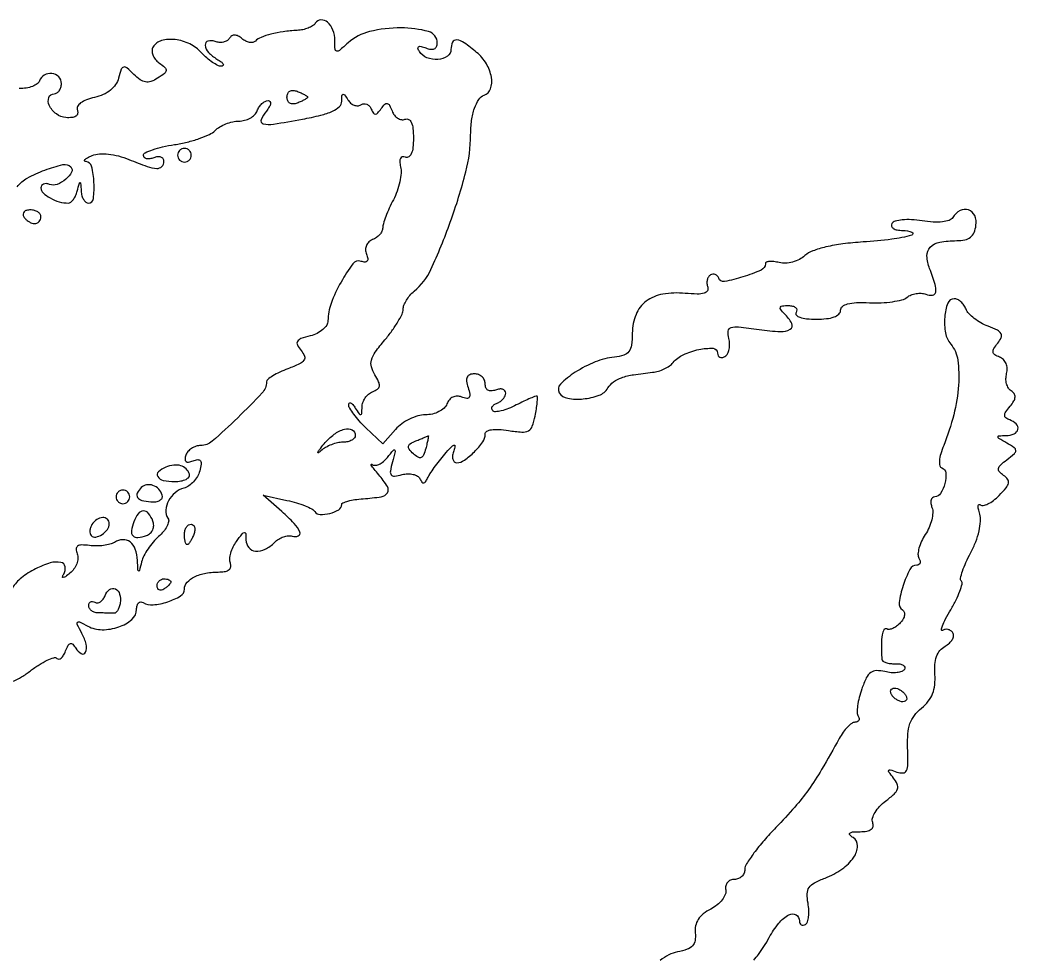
# Model space of a CAD drawing. Extents: x 254 to 922, y 86 to 1093.
# Drawn here: x 630.9 to 777, y 627.5 to 764.8 of the extents above; entities that cross this region are included whole.
import ezdxf

# ---------------------------------------------------------------- set-up
doc = ezdxf.new("R2010")
doc.units = 0

msp = doc.modelspace()

# ---------------------------------------------------------------- linework, layer by layer
for points in [[(629.961226, 668.014367, 0.035902), (631.173068, 668.650534, 0.024108), (632.461538, 669.538462, -0.020808), (633.739663, 670.431755, -0.032124), (634.919432, 671.082651, -0.033547), (635.879929, 671.458362, -0.279773), (636.314579, 671.352087, 0.236057), (636.611403, 671.25314, 0.139618), (636.960078, 671.408556, 0.083701), (637.315571, 671.82463, 0.043433), (637.615625, 672.440718, -0.027238), (637.985796, 673.267699, -0.206799), (638.308437, 673.532693, -0.284632), (638.651324, 673.436009, -0.046982), (639.08479, 672.862806, 0.119541), (639.908234, 672.049396, 0.4537), (640.512663, 672.24337, 0.16468), (640.609548, 673.422588, 0.061814), (640.005326, 674.990048, -0.007152), (639.311766, 676.331763, -0.29002), (639.343778, 676.645239, -0.353783), (639.622807, 676.708925, -0.008928), (640.858831, 676.075551, 0.123218), (642.948371, 675.550462, 0.083338), (645.382557, 675.956529, 0.093496), (647.318103, 677.059715, 0.220028), (648, 678.534266, -0.061315), (648.069403, 679.098099, -0.130697), (648.280241, 679.479604, -0.191578), (648.592214, 679.621713, -0.151759), (648.954011, 679.528423, 0.163141), (650.400781, 679.189454, 0.055594), (652.541401, 679.63311, 0.056552), (654.431611, 680.496385, 0.263185), (655, 681.501419, -0.187103), (655.383018, 682.489133, -0.095834), (656.465067, 683.294518, -0.069986), (658.126913, 683.825065, -0.042345), (660.188776, 684, 0.052271), (660.995536, 684.084572, 0.123751), (661.534358, 684.34828, 0.177657), (661.771258, 684.764195, 0.133922), (661.718232, 685.291892, -0.111787), (661.626897, 685.922848, -0.048531), (661.776059, 686.762192, -0.044744), (662.116643, 687.660785, -0.044944), (662.611243, 688.483021, -0.007682), (663.442834, 689.584371, -0.192308), (663.763935, 689.771958, -0.433136), (663.960851, 689.616355, -0.021147), (664, 688.69113, 0.174654), (664.401394, 687.577069, 0.200945), (665.396348, 687.055856, 0.138567), (666.792301, 687.323512, 0.080317), (668.1875, 688.330357, -0.056808), (668.788546, 688.808405, -0.054046), (669.491629, 689.1484, -0.058335), (670.186336, 689.308059, -0.108197), (670.758929, 689.247024, 0.179743), (671.648252, 689.277217, 0.416769), (671.878305, 689.834643, 0.090582), (671.038543, 691.119153, 0.023594), (669.25, 692.832517), (666.5, 695.228707), (670, 694.488721, -0.019771), (671.382518, 694.138809, -0.024131), (672.642235, 693.699312, -0.023714), (673.645835, 693.237396, -0.13169), (674.07995, 692.840498, 0.250229), (674.8468, 692.409408, 0.068943), (676.267774, 692.574878, 0.069685), (677.577589, 693.117481, 0.264904), (678.001987, 693.856989, -0.30262), (678.17841, 694.120022, -0.030927), (678.924352, 694.375889, -0.030414), (679.937432, 694.589483, -0.019194), (681.13916, 694.720506, 0.019989), (683.800561, 695.01496, 0.214681), (684.690458, 695.589265, 0.292831), (684.695049, 696.505172, 0.033804), (683.421193, 698.243869, -0.006297), (682.744556, 699.068233, -0.022252), (682.340977, 699.621515, -0.254161), (682.330012, 699.745912, -0.49876), (682.41178, 699.765544, 0.186682), (682.858348, 699.617275, 0.090999), (683.452114, 699.75633, 0.0703), (684.101208, 700.156003, 0.049838), (684.702902, 700.765544, -0.005202), (685.582197, 701.831506, -0.423913), (685.775843, 701.844843, -0.280458), (685.845175, 701.613178, -0.003715), (685.437924, 700.103595, 0.0213), (685.128783, 698.773341, 0.211066), (685.256651, 698.227921, 0.268255), (685.718774, 698.032365, 0.032994), (686.838198, 698.247437, -0.055292), (687.669034, 698.36902, -0.065538), (688.458205, 698.292983, -0.076984), (689.088366, 698.040843, -0.148523), (689.452053, 697.643842, 0.047233), (689.741326, 697.162503, 0.259985), (690.007038, 697.041748, 0.22853), (690.275849, 697.199789, 0.038055), (690.578874, 697.736621, -0.03551), (690.927189, 698.361081, -0.010207), (691.552611, 699.274852, -0.010216), (692.302148, 700.279351, -0.010703), (693.08084, 701.236621, -0.008243), (694.008636, 702.292796, -0.115789), (694.421762, 702.577241, -0.585893), (694.577802, 702.4491, -0.039562), (694.394977, 701.75, 0.052), (694.237369, 701.079779, 0.091798), (694.269099, 700.514063, 0.137338), (694.478018, 700.14238, 0.199004), (694.821583, 700, 0.155097), (695.964975, 700.363415, 0.043217), (697.417521, 701.591513, 0.043248), (698.638129, 703.052163, 0.153608), (699, 704.202271, -0.27657), (699.236908, 704.597806, -0.085998), (699.921851, 704.824728, -0.0534), (700.994716, 704.869435, -0.02396), (702.398587, 704.71017, 0.021195), (704.379237, 704.474375, 0.144134), (705.332355, 704.677714, 0.184064), (705.901004, 705.338954, 0.039117), (706.310282, 706.829328, 0.008369), (706.491898, 707.868164, 0.012671), (706.611753, 708.777862, 0.007382), (706.680711, 709.534431, 0.215674), (706.616032, 709.71233, 0.298947), (706.442884, 709.75037, 0.007009), (705.631482, 709.427475, 0.013185), (704.664203, 708.996534, 0.008273), (703.555556, 708.444444, -0.02505), (702.418906, 707.92523, -0.035976), (701.363933, 707.591387, -0.039333), (700.511447, 707.457372, -0.230278), (700.101219, 707.619019, -0.164004), (699.97479, 707.903918, -0.15752), (700.043796, 708.212603, -0.112194), (700.315807, 708.50118, -0.062195), (700.75, 708.720238, 0.06722), (701.227882, 708.967368, 0.063745), (701.632813, 709.336227, 0.06838), (701.90691, 709.765636, 0.108313), (702, 710.190322, 0.173231), (701.877936, 710.532065, 0.149708), (701.559375, 710.744195, 0.105118), (701.074188, 710.783483, 0.059505), (700.5, 710.638374, -0.075244), (699.885039, 710.503306, -0.151899), (699.407358, 710.617923, -0.166113), (699.106211, 710.972145, -0.094119), (699, 711.531385, 0.10589), (698.879985, 712.091729, 0.099308), (698.53958, 712.568594, 0.096192), (698.030945, 712.888249, 0.092585), (697.432612, 713, 0.088594), (696.758005, 712.879521, 0.197245), (696.380662, 712.53293, 0.144935), (696.289204, 711.929811, 0.042515), (696.498003, 711.006292, -0.026265), (696.753855, 710.02404, -0.199327), (696.664804, 709.563986, -0.295374), (696.312168, 709.410013, -0.050963), (695.57382, 709.610046, 0.091582), (694.904173, 709.7345, 0.109154), (694.278045, 709.596885, 0.107289), (693.76037, 709.20534, 0.085979), (693.401441, 708.603754, -0.117972), (692.979244, 707.988304, -0.065747), (692.226594, 707.469658, -0.059665), (691.274639, 707.119061, -0.058489), (690.260307, 707, 0.07008), (689.158347, 706.844787, 0.04329), (687.934674, 706.375246, 0.042613), (686.781887, 705.687224, 0.058337), (685.890009, 704.873179), (684.045427, 702.746358), (681.53999, 705.123179, -0.019324), (680.580589, 706.106488, -0.023941), (679.769948, 707.095559, -0.02333), (679.181028, 707.971233, -0.136701), (679.032589, 708.5, -0.190092), (679.123645, 708.732185, -0.3365), (679.315956, 708.765625, -0.102677), (679.625754, 708.514247, -0.027696), (680, 708, 0.009472), (680.574402, 707.147064, 0.283067), (680.802896, 707.048439, 0.356064), (680.953205, 707.212251, 0.012247), (680.984687, 708.143011, -0.083643), (681.104305, 708.814783, -0.065395), (681.442779, 709.475024, -0.065525), (681.939396, 710.024196, -0.084787), (682.522647, 710.370317, 0.064375), (683.241875, 710.758559, 0.207534), (683.514292, 711.215104, 0.145163), (683.412914, 711.844948, 0.027594), (682.846706, 712.873856, -0.074318), (682.349791, 714.01752, -0.13672), (682.360101, 715.024808, -0.086459), (682.927113, 716.185312, -0.018136), (684.324059, 717.973275, 0.01846), (685.3485, 719.286215, 0.021838), (686.213942, 720.601393, 0.021334), (686.839688, 721.758672, 0.113741), (687, 722.454281, -0.095286), (687.114267, 723.048433, -0.042131), (687.473563, 723.766014, -0.039677), (687.99529, 724.484991, -0.042782), (688.612129, 725.093059, 0.112518), (691.070435, 728.300232, 0.020927), (693.89765, 735.216733, 0.02325), (696.169529, 742.568918, 0.062093), (696.875062, 748, -0.031914), (697.020085, 750.099594, -0.048681), (697.436289, 751.876739, -0.060375), (698.0589, 753.172447, -0.171786), (698.837373, 753.779124, 0.234731), (699.785487, 754.722447, 0.125233), (699.91687, 756.411086, 0.093009), (699.178206, 758.391486, 0.083452), (697.75, 760.056438, 0.019698), (695.926317, 761.459802, 0.125338), (694.844391, 761.875851, 0.321708), (694.234201, 761.538717, 0.111338), (694, 760.5, -0.251439), (693.466396, 759.505987, -0.12919), (692.089946, 759.036812, -0.109321), (690.479098, 759.274053, -0.164772), (689.394972, 760.169939, -0.059284), (689.170736, 760.652308, -0.357523), (689.263564, 760.891636, -0.196415), (689.613414, 760.936014, -0.026179), (690.335955, 760.701324, 0.056219), (691.036748, 760.519328, 0.137557), (691.560373, 760.588653, 0.181607), (691.882345, 760.897335, 0.112261), (692, 761.414753, 0.337988), (690.714598, 763.099077, 0.066414), (686.689498, 763.64344, 0.059399), (682.086824, 763.10308, 0.125665), (678.931695, 761.438185, -0.007981), (677.679378, 760.340697, -0.224089), (677.271891, 760.231097, -0.345725), (677.039603, 760.492272, -0.015302), (677, 761.785995, 0.088463), (676.725443, 763.325664, 0.124079), (675.940521, 764.473401, 0.201564), (674.976261, 764.799673, 0.22956), (674.138197, 764.316677, -0.106345), (673.752426, 763.948376, -0.04329), (673.09997, 763.62201, -0.040296), (672.31241, 763.381198, -0.040846), (671.5, 763.271226, 0.020544), (669.449792, 763.077975, 0.028816), (667.645443, 762.725945, 0.032428), (666.212327, 762.258758, 0.101707), (665.370954, 761.704287, -0.156568), (665.01375, 761.520685, -0.086248), (664.517742, 761.524605, -0.071431), (663.961304, 761.710603, -0.05694), (663.431037, 762.057234, 0.050276), (662.843602, 762.452477, 0.118833), (662.336378, 762.584822, 0.154179), (661.909113, 762.458588, 0.106398), (661.557003, 762.092232, -0.121473), (661.208884, 761.750964, -0.081527), (660.687167, 761.548006, -0.073818), (660.075585, 761.510689, -0.07011), (659.467975, 761.650663, 0.156534), (658.441635, 761.708053, 0.372236), (658.039935, 761.125171, 0.161623), (658.530947, 760.053842, 0.073421), (659.75, 759.080099, -0.025979), (660.354739, 758.684447, -0.095697), (660.664278, 758.351299, -0.336476), (660.644953, 758.140189, -0.203385), (660.404988, 758.030409, -0.123154), (659.863539, 758.14996, -0.033368), (659.099955, 758.596433, -0.031655), (658.273363, 759.236762, -0.028219), (657.5, 760, 0.095271), (655.782011, 761.293231, 0.084268), (653.631156, 761.92842, 0.096982), (651.652624, 761.781061, 0.189604), (650.406242, 760.848296, 0.138161), (650.255092, 760.320651, 0.09123), (650.367203, 759.695866, 0.078671), (650.722792, 759.069781, 0.066568), (651.272881, 758.542415, -0.026848), (652.132881, 757.839746, -0.235279), (652.305617, 757.39427, -0.211443), (652.061633, 756.957053, -0.021705), (651.062781, 756.27128, -0.054011), (650.095354, 755.803567, -0.125717), (649.299393, 755.7299, -0.115594), (648.522921, 756.047258, -0.041833), (647.607332, 756.821239, 0.016145), (646.570714, 757.792991, 0.24182), (646.104644, 757.910161, 0.259024), (645.758422, 757.597099, 0.018244), (645.368514, 756.301197, -0.085563), (644.928505, 755.332819, -0.074576), (644.17192, 754.514259, -0.066548), (643.123862, 753.881818, -0.048499), (641.827753, 753.462168, 0.035836), (640.654903, 753.114926, 0.071786), (639.809872, 752.650193, 0.111385), (639.362249, 752.12177, 0.215066), (639.331154, 751.579409, -0.151702), (639.363358, 751.086944, -0.194041), (639.101892, 750.720019, -0.117529), (638.522118, 750.518598, -0.043461), (637.651707, 750.506833, -0.14746), (636.254758, 751.042497, -0.113768), (635.216856, 752.312253, -0.203525), (635.15152, 753.454548, -0.316574), (635.926676, 754, 0.138539), (636.335975, 754.115627, 0.100098), (636.684711, 754.440625, 0.085748), (636.919524, 754.926715, 0.069846), (637, 755.5, 0.196181), (636.601246, 756.47718, 0.171544), (635.604854, 756.966054, 0.163249), (634.484579, 756.73045, 0.181482), (633.791667, 755.875, -0.165526), (633.463457, 755.443106, -0.058038), (632.761671, 755.080469, -0.049875), (631.836348, 754.832991, -0.040439), (630.811895, 754.75, 0.060878)], [(630.539449, 740.384836, -0.110197), (631.985407, 741.652824, -0.035907), (634.583177, 742.839889, -0.031683), (637.205441, 743.632397, -0.259487), (638.364616, 743.302051, -0.333383), (638.477305, 742.512724, -0.094869), (637.637059, 741.496634, -0.079035), (636.349385, 740.737091, -0.187552), (635.255264, 740.732288, 0.070991), (634.775273, 740.841976, 0.119186), (634.368734, 740.778731, 0.152636), (634.100658, 740.555434, 0.144325), (634, 740.213978, 0.210198), (634.320323, 739.485687, 0.05943), (635.349791, 738.745524, 0.055286), (636.689244, 738.188401, 0.071046), (638.008463, 738, 0.170891), (638.365291, 738.125626, 0.063597), (638.739504, 738.514063, 0.053579), (639.073325, 739.080329, 0.042527), (639.310674, 739.75, -0.001923), (639.622879, 740.926177, -0.339035), (639.719237, 741, -0.392517), (639.801199, 740.923939, -0.002113), (639.883999, 739.75, 0.050842), (639.997405, 739.080457, 0.06777), (640.240028, 738.514063, 0.084673), (640.567886, 738.131844, 0.174969), (640.933117, 738, 0.37712), (641.67495, 738.652289, 0.045898), (641.76092, 741.003221, 0.044272), (641.417351, 743.378195, 0.329922), (640.59782, 744.070285, -0.219523), (640.396084, 744.179481, -0.376622), (640.409985, 744.357549, -0.077509), (640.796461, 744.632177, -0.019688), (641.5, 744.949505, -0.079272), (642.549364, 745.190935, -0.043448), (643.871551, 745.165919, -0.038849), (645.34908, 744.891832, -0.031803), (646.872124, 744.37922, 0.011473), (649.541937, 743.358101, 0.072456), (650.965961, 743.072848, 0.215576), (651.693928, 743.356553, 0.196088), (652, 744.106989, 0.158089), (651.878743, 744.480915, 0.151946), (651.559375, 744.719716, 0.112257), (651.073899, 744.77672, 0.06502), (650.5, 744.638374, -0.052033), (649.925448, 744.484032, -0.094307), (649.440625, 744.498385, -0.143309), (649.122795, 744.672981, -0.198493), (649, 744.970112, -0.288657), (649.24648, 745.361481, -0.027654), (650.336429, 745.811332, -0.028511), (651.80604, 746.232542, -0.018321), (653.549545, 746.559701, 0.022721), (655.392372, 746.922308, 0.023727), (657.16775, 747.446626, 0.024258), (658.650003, 748.044022, 0.088675), (659.478116, 748.620973, -0.063049), (660.159508, 749.149222, -0.039127), (661.069755, 749.594911, -0.038752), (662.053774, 749.898918, -0.055601), (662.959956, 750, 0.065798), (663.806884, 750.111938, 0.062004), (664.614152, 750.440625, 0.066477), (665.262019, 750.926294, 0.1075), (665.638374, 751.5, -0.054778), (665.934012, 752.073663, -0.05745), (666.343184, 752.559375, -0.064053), (666.798443, 752.88993, -0.125677), (667.229434, 753, -0.224437), (667.50977, 752.86749, -0.21574), (667.591568, 752.563335, -0.097405), (667.410291, 752.076494, -0.035534), (666.979944, 751.475834, 0.076245), (666.215676, 750.202368, 0.463361), (666.525803, 749.605922, 0.095223), (668.016655, 749.555783, 0.00636), (672.25, 750.278004, 0.014618), (674.946292, 750.855326, 0.047318), (676.673696, 751.456154, 0.081985), (677.670269, 752.127613, 0.203911), (678.015313, 752.917207, -0.015087), (678.048461, 753.748685, -0.329806), (678.197664, 753.923272, -0.303247), (678.421624, 753.838364, -0.013737), (678.903509, 753.121885, 0.072191), (679.314162, 752.642901, 0.086383), (679.821487, 752.33493, 0.09922), (680.344146, 752.242272, 0.133596), (680.802786, 752.378115, -0.115716), (681.233498, 752.522364, -0.119954), (681.677277, 752.457104, -0.111397), (682.065886, 752.18743, -0.089515), (682.338459, 751.756231, 0.048069), (682.637946, 751.182677, 0.267931), (682.93551, 751.031544, 0.200445), (683.282535, 751.19886, 0.028386), (683.784706, 751.833846, -0.038005), (684.298353, 752.458298, -0.262312), (684.664322, 752.56887, -0.221504), (684.993179, 752.315944, -0.028208), (685.369266, 751.480092, 0.07191), (685.709971, 750.870962, 0.087004), (686.19134, 750.428177, 0.100406), (686.735053, 750.217316, 0.134865), (687.258429, 750.268927, -0.213116), (687.791291, 750.24037, -0.170573), (688.191059, 749.819266, -0.081063), (688.430462, 748.918404, -0.024498), (688.5, 747.5, -0.025792), (688.429458, 746.133405, -0.074036), (688.194123, 745.215387, -0.148967), (687.81405, 744.759087, -0.241258), (687.322963, 744.706309, 0.131223), (686.875693, 744.75365, 0.243806), (686.589184, 744.543087, 0.138387), (686.498784, 744.056529, 0.041136), (686.630634, 743.304457, -0.085272), (686.709518, 742.385657, -0.033246), (686.517202, 741.121363, -0.031717), (686.121854, 739.750817, -0.034113), (685.563831, 738.475467, 0.014126), (684.969442, 737.252481, 0.015641), (684.466268, 736.038284, 0.015146), (684.10245, 734.980594, 0.074039), (684.006161, 734.356989, -0.112663), (683.894025, 733.877572, -0.065532), (683.566137, 733.382554, -0.060339), (683.084422, 732.947661, -0.061934), (682.516859, 732.644843, 0.097976), (681.979578, 732.306695, 0.104509), (681.626221, 731.796212, 0.102083), (681.504563, 731.17618, 0.089412), (681.628199, 730.526514, -0.04454), (681.815887, 729.867328, -0.2068), (681.73164, 729.489675, -0.261803), (681.422075, 729.347197, -0.06653), (680.861341, 729.468842, 0.328962), (679.643278, 729.106511, 0.033989), (677.905399, 726.442874, 0.038342), (676.456635, 723.312834, 0.08945), (676, 720.780794, -0.145017), (675.808488, 720.134369, -0.071927), (675.239701, 719.485412, -0.061969), (674.401668, 718.931855, -0.053568), (673.411749, 718.567207, 0.021433), (672.047738, 718.162002, 0.170531), (671.539996, 717.760207, 0.267798), (671.519028, 717.239299, 0.052458), (672.059881, 716.427848, -0.077729), (672.551989, 715.602361, -0.255981), (672.479424, 714.994261, -0.130616), (671.820467, 714.449217, -0.017597), (670.148132, 713.749812, 0.019178), (668.94212, 713.24095, 0.027839), (667.924764, 712.694, 0.026785), (667.17389, 712.177529, 0.232754), (667, 711.824218, -0.190138), (666.365345, 710.215623, -0.012479), (662.797618, 706.584102, -0.012798), (659.057086, 703.143134, -0.18017), (657.379666, 702.508682, 0.076037), (656.691626, 702.399857, 0.067113), (656.034943, 702.088554, 0.069818), (655.508028, 701.630027, 0.098256), (655.199638, 701.09065, 0.063431), (655.083109, 700.506248, 0.2488), (655.22737, 700.181089, 0.212784), (655.602717, 700.086761, 0.048364), (656.250365, 700.265833, -0.06106), (656.957914, 700.442314, -0.283267), (657.324382, 700.274421, -0.184822), (657.435559, 699.785537, -0.028474), (657.235343, 698.791952, -0.067319), (656.897311, 697.970099, -0.054606), (656.332493, 697.201513, -0.056286), (655.638326, 696.598202, -0.087033), (654.917703, 696.268228, 0.109845), (653.621599, 695.602348, 0.09822), (652.667353, 694.42612, 0.106768), (652.285235, 693.061558, 0.154686), (652.588573, 691.856686, -0.192557), (652.674668, 691.364341, -0.067225), (652.429234, 690.674002, -0.054711), (651.921995, 689.908422, -0.040493), (651.210525, 689.182588, 0.038117), (650.41822, 688.38192, 0.028471), (649.669347, 687.390717, 0.02907), (649.06832, 686.36955, 0.056532), (648.734709, 685.48566, -0.002511), (648.404116, 684.20687, -0.432616), (648.291822, 684.146078, -0.306419), (648.197077, 684.269244, -0.002034), (648.116001, 685.690983, 0.070271), (647.794713, 687.333158, 0.14361), (647.03991, 688.393148, 0.183206), (645.973138, 688.728221, 0.125343), (644.75, 688.339871, -0.075974), (644.102936, 688.06235, -0.031372), (643.164664, 687.88114, -0.030139), (642.11581, 687.80992, -0.034048), (641.10843, 687.870971, 0.027989), (639.958905, 687.954616, 0.152472), (639.367397, 687.780714, 0.260221), (639.155484, 687.366706, 0.082775), (639.298989, 686.66323, -0.110042), (639.399636, 685.984458, -0.070678), (639.230566, 685.203182, -0.065706), (638.829156, 684.442321, -0.06836), (638.248601, 683.823113, -0.013285), (637.583424, 683.312676, -0.119384), (637.246017, 683.17386, -0.555424), (637.147853, 683.288189, -0.059), (637.324353, 683.680902, 0.178164), (637.532783, 684.778732, 0.314381), (636.915664, 685.409827, 0.1229), (635.362037, 685.320904, 0.04027), (633.219022, 684.459376, 0.050298), (631.147938, 683.151512, 0.090302), (629.815992, 681.653904, 0.122193)], [(738.28993, 627.183026, 0.021379), (739.000467, 628.028125, 0.023838), (739.788843, 629.159259, 0.016759), (740.569933, 630.5, -0.047064), (741.955629, 632.5783, -0.096566), (743.451436, 633.828382, -0.260546), (744.486806, 633.822018, -0.270012), (745, 632.940983, 0.089862), (745.065873, 632.577419, 0.168627), (745.254355, 632.350253, 0.176723), (745.535752, 632.294891, 0.099829), (745.865891, 632.417116, 0.176489), (746.165932, 632.797518, 0.049489), (746.333456, 633.548195, 0.043392), (746.365616, 634.495379, 0.034037), (746.241671, 635.516109, -0.050876), (746.120708, 636.899485, -0.146154), (746.406895, 637.80948, -0.123041), (747.184363, 638.506642, -0.031315), (748.740187, 639.208033, 0.061439), (751.2095, 640.505054, 0.089674), (752.94317, 642.23818, 0.14511), (753.490198, 643.897353, 0.264994), (752.84217, 645.118706, -0.05532), (752.348306, 645.514356, -0.437371), (752.358695, 645.775461, -0.160653), (752.77, 645.943495, -0.015692), (753.856989, 645.984687, 0.039273), (754.85801, 646.069982, 0.117521), (755.487135, 646.334103, 0.192428), (755.755713, 646.76331, 0.137186), (755.702057, 647.334044, -0.166342), (755.678482, 647.975391, -0.062602), (756.048082, 648.807576, -0.05314), (756.714968, 649.686308, -0.042854), (757.598884, 650.476983, 0.023972), (758.836442, 651.502666, 0.125428), (759.318265, 652.236074, 0.187856), (759.289968, 652.948796, 0.067827), (758.753816, 653.830169, -0.00964), (758.070954, 654.705179, -0.29401), (758.052018, 654.969587, -0.359766), (758.274355, 655.058312, -0.011881), (759.241444, 654.721899, 0.100934), (760.137321, 654.579763, 0.281938), (760.643214, 654.921022, 0.105498), (760.858074, 655.893188, 0.011615), (760.821508, 658.187853, -0.027009), (760.852727, 660.291248, -0.065819), (761.160598, 661.807736, -0.08061), (761.801666, 663.002088, -0.059232), (762.851463, 664.080806, 0.055105), (763.837824, 665.077793, 0.073504), (764.473371, 666.17961, 0.069596), (764.784615, 667.465452, 0.04367), (764.802026, 669.015101, -0.037299), (764.799852, 670.477529, -0.06884), (765.047869, 671.638066, -0.084966), (765.549574, 672.519351, -0.093656), (766.301659, 673.148941, 0.05448), (766.923836, 673.592233, 0.076436), (767.35747, 674.117302, 0.098375), (767.542812, 674.638571, 0.17657), (767.451934, 675.077772, 0.096658), (767.15558, 675.398262, 0.097353), (766.761195, 675.58282, 0.098485), (766.330173, 675.603206, 0.101471), (765.929177, 675.456229, -0.616938), (765.765406, 675.557086, -0.072316), (765.894933, 676.107467, -0.02801), (766.368685, 677.136331, -0.011381), (767.122244, 678.482616, 0.017404), (767.895653, 679.904267, 0.02644), (768.456936, 681.193658, 0.024431), (768.791324, 682.241698, 0.267467), (768.680861, 682.652472, -0.256688), (768.561042, 683.064697, -0.024279), (768.849812, 684.115437, -0.026296), (769.350719, 685.409447, -0.017525), (770.052334, 686.836458, 0.030604), (770.778199, 688.415763, 0.034995), (771.268781, 690.003549, 0.038452), (771.487902, 691.426024, 0.093564), (771.371213, 692.476684, -0.020767), (771.178555, 693.213749, -0.069822), (771.141418, 693.709818, -0.292055), (771.26053, 693.872158, -0.288946), (771.459106, 693.833333, 0.247768), (771.872815, 693.718882, 0.0618), (772.556514, 693.960193, 0.048695), (773.370429, 694.470541, 0.032018), (774.201367, 695.201367, 0.020827), (775.219935, 696.308517, 0.120275), (775.572299, 697.014912, 0.218072), (775.453814, 697.581594, 0.088447), (774.868034, 698.137037, -0.061407), (774.249389, 698.663476, -0.238786), (774.117233, 699.133131, -0.157207), (774.408473, 699.658275, -0.024879), (775.319774, 700.430266, 0.014207), (776.437701, 701.33705, 0.218609), (776.639548, 701.77665, 0.247776), (776.424783, 702.183427, 0.018127), (775.319774, 702.880854, -0.005071), (774.175932, 703.561696, -0.244652), (774.042046, 703.7831, -0.417417), (774.174176, 703.93168, -0.008925), (775.25, 703.969591, 0.100121), (776.410118, 704.225306, 0.239105), (776.952677, 704.889598, 0.260975), (776.715886, 705.668609, 0.110568), (775.75, 706.254045, -0.07838), (775.196792, 706.542825, -0.244081), (775.017878, 706.909028, -0.142966), (775.180844, 707.420675, -0.024397), (775.798558, 708.248351, 0.035301), (776.357135, 709.031836, 0.119901), (776.54723, 709.625029, 0.175782), (776.410967, 710.105132, 0.098483), (775.96144, 710.523831, -0.11988), (775.562701, 710.928029, -0.071272), (775.299373, 711.554915, -0.064658), (775.204929, 712.299075, -0.063304), (775.302374, 713.048276, 0.076762), (775.380563, 713.808011, 0.088555), (775.216636, 714.516685, 0.095214), (774.832381, 715.085861, 0.105567), (774.276868, 715.44725, -0.052481), (773.56922, 715.807846, -0.217955), (773.318788, 716.202488, -0.176005), (773.428375, 716.711192, -0.033037), (773.996066, 717.49526, 0.064039), (774.506565, 718.300861, 0.243655), (774.482872, 718.877312, 0.150686), (773.948847, 719.377406, 0.022543), (772.583065, 719.968419, -0.038495), (771.532116, 720.463536, -0.036719), (770.551804, 721.120808, -0.038975), (769.775055, 721.832828, -0.09643), (769.367385, 722.484992, 0.062487), (769.057497, 723.06427, 0.060821), (768.61167, 723.554966, 0.066015), (768.103649, 723.887763, 0.112497), (767.611119, 724, 0.315667), (766.679742, 723.346912, 0.068899), (766.247554, 721.320661, 0.062091), (766.367851, 718.984932, 0.130037), (767.127454, 717.346427, -0.140906), (768.147277, 715.017597, -0.050685), (768.26236, 711.365947, -0.044248), (767.570107, 707.027142, -0.035236), (766.091265, 702.520797, 0.025464), (765.658505, 701.284124, 0.051817), (765.472207, 700.272747, 0.07728), (765.526426, 699.557265, 0.26045), (765.83145, 699.22285, -0.303564), (766.391694, 698.500385, -0.07891), (766.256722, 696.958972, -0.075404), (765.642541, 695.487293, -0.261987), (764.77638, 695, 0.187079), (764.449242, 694.87316, 0.146558), (764.25193, 694.543984, 0.099029), (764.226043, 694.042071, 0.055187), (764.381733, 693.447604, -0.107589), (764.4991, 692.681681, -0.045117), (764.339821, 691.645158, -0.041884), (763.961031, 690.526027, -0.042515), (763.402526, 689.49158, 0.03595), (762.847335, 688.494756, 0.043252), (762.479772, 687.48735, 0.048653), (762.332742, 686.610703, 0.156898), (762.472821, 686.043976, -0.069252), (762.649006, 685.644406, -0.143705), (762.646153, 685.306668, -0.190161), (762.469978, 685.084177, -0.132066), (762.156842, 685, 0.281968), (761.137769, 684.37567, 0.039864), (760.156562, 682.000656, 0.039925), (759.568087, 679.512988, 0.301056), (760.049769, 678.469241, -0.167206), (760.318916, 678.140382, -0.12939), (760.364134, 677.676537, -0.093295), (760.164593, 677.123417, -0.053448), (759.740044, 676.552096, -0.04443), (759.210167, 676.07202, -0.056954), (758.64395, 675.737564, -0.068716), (758.127507, 675.587637, -0.174157), (757.75, 675.663977, 0.42098), (757.353772, 675.561734, 0.090764), (757.090428, 674.818002, 0.040677), (756.978961, 673.391258, 0.0128), (757.040944, 671.25, 0.22692), (757.19529, 670.968021, 0.072643), (757.630728, 670.742067, 0.055752), (758.25706, 670.600532, 0.037423), (758.991223, 670.574059, -0.045301), (759.684205, 670.53815, -0.102733), (760.175375, 670.360494, -0.188275), (760.388291, 670.078548, -0.210054), (760.341185, 669.743032, -0.168731), (759.964126, 669.4363, -0.058516), (759.272017, 669.273006, -0.050069), (758.406429, 669.260239, -0.040171), (757.486967, 669.413915, 0.061668), (756.255875, 669.565763, 0.162143), (755.422732, 669.287868, 0.120967), (754.773244, 668.495457, 0.027609), (754.108038, 666.880073, 0.022629), (753.733136, 665.624569, 0.027831), (753.503095, 664.423762, 0.028209), (753.425341, 663.418928, 0.144595), (753.570993, 662.885131, -0.090371), (753.703335, 662.547258, -0.169096), (753.662283, 662.260007, -0.176317), (753.454353, 662.06832, -0.099256), (753.113583, 662, 0.160695), (752.640133, 661.843805, 0.040514), (752.020973, 661.302603, 0.037149), (751.377766, 660.534662, 0.030138), (750.804566, 659.625884, -0.006997), (748.220117, 655.074651, -0.021879), (746.308297, 652.119303, -0.025598), (744.313777, 649.597264, -0.012708), (741.546544, 646.601283, 0.01445), (739.805386, 644.70297, 0.018987), (738.335547, 642.868061, 0.016725), (737.240105, 641.280379, 0.143603), (737, 640.461617, -0.104772), (736.881841, 639.903922, -0.099119), (736.546498, 639.42935, -0.096496), (736.045481, 639.111278, -0.093586), (735.456163, 639, 0.102133), (734.889992, 638.883131, 0.119278), (734.452143, 638.554023, 0.119147), (734.212903, 638.060814, 0.101757), (734.206163, 637.481779, -0.148417), (734.135948, 636.805834, -0.066882), (733.67931, 636.029604, -0.057653), (732.934535, 635.277491, -0.049462), (732, 634.670172, 0.04914), (730.909039, 633.962194, 0.081492), (730.175658, 633.149809, 0.091635), (729.794174, 632.218964, 0.079019), (729.742892, 631.161971, -0.067931), (729.713522, 630.050704, -0.147962), (729.341721, 629.292411, -0.119617), (728.5465, 628.767955, -0.0369), (727.153653, 628.380731, 0.065927), (725.878434, 627.945276, 0.049099), (724.616215, 627.155962, 0.047029)]]:
    msp.add_lwpolyline(points, format="xyb")
for points in [[(673, 753.5, -0.247326), (672.925857, 753.35928, -0.019892), (672.559375, 753.128913, -0.023203), (672.074741, 752.879681, -0.015549), (671.5, 752.638374, -0.074756), (670.889304, 752.503621, -0.14841), (670.410795, 752.614011, -0.165571), (670.107791, 752.958625, -0.098585), (670, 753.5, -0.098585), (670.107791, 754.041375, -0.165571), (670.410795, 754.385989, -0.14841), (670.889304, 754.496379, -0.074756), (671.5, 754.361626, -0.015549), (672.074741, 754.120319, -0.023203), (672.559375, 753.871087, -0.019892), (672.925857, 753.64072, -0.247326)], [(654, 745, 0.099038), (654.076342, 744.618362, 0.097945), (654.29375, 744.29375, 0.097945), (654.618362, 744.076342, 0.099038), (655, 744, 0.099038), (655.381638, 744.076342, 0.097945), (655.70625, 744.29375, 0.097945), (655.923658, 744.618362, 0.099038), (656, 745, 0.099038), (655.923658, 745.381638, 0.097945), (655.70625, 745.70625, 0.097945), (655.381638, 745.923658, 0.099038), (655, 746, 0.099038), (654.618362, 745.923658, 0.097945), (654.29375, 745.70625, 0.097945), (654.076342, 745.381638, 0.099038)], [(631.5, 736, 0.06081), (631.806203, 735.617485, 0.051032), (632.2129, 735.29375, 0.053229), (632.653442, 735.073302, 0.089642), (633.059017, 735, 0.105429), (633.418051, 735.076556, 0.099231), (633.723586, 735.29375, 0.096318), (633.928382, 735.618268, 0.092995), (634, 736, 0.153634), (633.879982, 736.381379, 0.097988), (633.542039, 736.70625, 0.080552), (633.037096, 736.925455, 0.062283), (632.440983, 737, 0.066118), (631.889346, 736.926733, 0.138808), (631.521475, 736.70625, 0.191142), (631.392057, 736.379648, 0.139169)], [(767.433422, 735.892275, -0.173389), (766.904983, 735.470288, -0.055126), (765.906788, 735.246701, -0.043083), (764.561727, 735.214277, -0.024143), (762.934761, 735.394441, 0.025075), (761.398472, 735.561667, 0.03665), (760.03835, 735.541286, 0.04132), (758.986384, 735.359794, 0.193301), (758.501339, 735.002166, 0.220976), (758.456022, 734.621903, 0.175944), (758.713758, 734.292997, 0.096291), (759.293462, 734.07094, 0.043483), (760.10765, 734, -0.099774), (761.449873, 733.729468, -0.706407), (761.425517, 733.30272, -0.040161), (758.490534, 732.697127, -0.014945), (754.293105, 732.30431, 0.016084), (751.350819, 732.022199, 0.025624), (748.864105, 731.572284, 0.029544), (746.928771, 730.996231, 0.097101), (745.79203, 730.31179, -0.065931), (744.979061, 729.750949, -0.051202), (743.976073, 729.362034, -0.052223), (742.940671, 729.191495, -0.07883), (742.032882, 729.28115, 0.030168), (741.253522, 729.435455, 0.052925), (740.597159, 729.454752, 0.077915), (740.150274, 729.349233, 0.304796), (740, 729.125618, -0.297185), (739.391406, 728.192119, -0.028424), (736.721388, 727.191764, -0.028663), (733.996374, 726.512385, -0.375281), (733.166811, 726.999568, 0.097295), (732.971177, 727.344658, 0.122319), (732.672527, 727.556811, 0.126001), (732.316399, 727.601034, 0.107015), (731.958264, 727.474206, 0.119243), (731.661773, 727.17441, 0.081674), (731.483688, 726.727903, 0.074434), (731.448196, 726.206209, 0.071557), (731.565674, 725.689451, -0.231105), (731.518798, 725.157093, -0.192696), (731.061373, 724.810793, -0.073144), (730.032503, 724.685424, -0.016583), (728.272, 724.787538, 0.064126), (724.987095, 724.666017, 0.12053), (722.560565, 723.625891, 0.13642), (721.076553, 721.692985, 0.093644), (720.532811, 718.966719, -0.02892), (720.413602, 717.214871, -0.12916), (720.032389, 716.267772, -0.157749), (719.280989, 715.73325, -0.049769), (717.915334, 715.447962, 0.069379), (715.105575, 714.7454, 0.047371), (712.179304, 713.228534, 0.049811), (710.003065, 711.495742, 0.351598), (709.848867, 710.244539, 0.215599), (711.074828, 709.419199, 0.066244), (713.357864, 709.33804, 0.064882), (715.65771, 709.867669, 0.166847), (716.959669, 710.934742, -0.096426), (717.779838, 711.822524, -0.074078), (718.950223, 712.439027, -0.046508), (720.711609, 712.877518, -0.013396), (723.5, 713.225767, 0.048809), (724.339097, 713.391498, 0.038095), (725.20625, 713.726535, 0.039221), (725.972429, 714.168532, 0.072214), (726.5, 714.65592, -0.115978), (727.977468, 715.800418, -0.054297), (730.287739, 716.565174, -0.063619), (732.340138, 716.738222, -0.401689), (733, 716.049391, 0.106929), (733.084862, 715.657116, 0.181195), (733.319341, 715.422261, 0.162842), (733.67181, 715.385169, 0.084091), (734.087118, 715.553842, 0.132661), (734.464956, 715.956635, 0.069273), (734.703479, 716.607372, 0.061187), (734.775005, 717.393051, 0.056145), (734.658776, 718.196841, -0.084646), (734.565706, 719.265287, -0.310351), (734.972557, 719.764457, -0.098647), (736.059532, 719.860834, -0.007114), (739.071658, 719.490145, 0.019187), (742.238601, 719.177799, 0.154871), (743.637761, 719.531134, 0.397205), (743.862355, 720.375589, 0.072415), (742.8, 721.8, -0.030001), (742.255126, 722.414501, -0.282522), (742.216462, 722.75, -0.26259), (742.501133, 722.95377, -0.026925), (743.359017, 723, -0.057278), (743.988458, 722.927657, -0.123315), (744.419775, 722.70625, -0.190626), (744.587891, 722.378884, -0.16427), (744.5, 722, 0.336396), (744.538053, 721.602477, 0.125298), (745.038303, 721.276831, 0.059005), (746.033693, 721.06479, 0.023007), (747.440983, 721, 0.026933), (748.952147, 721.081459, 0.06082), (750.066581, 721.341452, 0.095342), (750.756003, 721.755459, 0.213114), (751, 722.301917, -0.22965), (751.273606, 722.866204, -0.103667), (752.028548, 723.241422, -0.056692), (753.321454, 723.425465, -0.018533), (755.25, 723.40825, 0.022728), (756.96777, 723.407325, 0.025415), (758.615009, 723.565498, 0.025892), (759.988999, 723.84162, 0.10851), (760.737265, 724.218209, -0.077189), (761.322624, 724.559902, -0.055293), (762.055449, 724.757854, -0.055109), (762.816889, 724.790803, -0.075027), (763.487265, 724.64326, 0.11654), (764.464454, 724.511155, 0.344622), (764.923231, 724.948431, 0.112422), (764.832919, 726.099963, 0.015289), (764.038211, 728.399499, -0.079604), (763.648661, 730.278258, -0.206296), (764.127491, 731.54534, -0.158241), (765.512874, 732.282015, -0.043739), (768, 732.5, 0.05157), (769.193689, 732.623446, 0.11739), (770.008716, 733.006955, 0.125837), (770.529188, 733.696001, 0.063957), (770.819551, 734.75, 0.13818), (770.629226, 736.166723, 0.212432), (769.733024, 736.991622, 0.206488), (768.49783, 736.890231, 0.132789)], [(680, 704, -0.17482), (679.862375, 703.618409, -0.093122), (679.47125, 703.29375, -0.073362), (678.888633, 703.074027, -0.053595), (678.2, 703, 0.0571), (677.406919, 702.909133, 0.035459), (676.510607, 702.632813, 0.035254), (675.653158, 702.228715, 0.052478), (674.976534, 701.75, -0.039767), (674.594972, 701.46525, -0.744315), (674.523006, 701.528125, -0.060007), (674.77027, 701.934275, -0.007227), (675.431521, 702.75, -0.057009), (676.906431, 704.155365, -0.095359), (678.438804, 704.90928, -0.189228), (679.519179, 704.793284, -0.279399)], [(690.30436, 702.055874, -0.032659), (689.989875, 701.110279, -0.200137), (689.635435, 700.753008, -0.242274), (689.179247, 700.790072, -0.047241), (688.501966, 701.305874, -0.037226), (687.893764, 701.9573, -0.218997), (687.783001, 702.399388, -0.21556), (688.046222, 702.775744, -0.036075), (688.853986, 703.179715, 0.000276), (689.496014, 703.445252, 0.0004), (690.06242, 703.68041, 0.000199), (690.543348, 703.880754, 0.006821), (690.65638, 703.929715, -0.596998), (690.702288, 703.894524, -0.006513), (690.617481, 703.408267, -0.011281), (690.488252, 702.79673, -0.00624)], [(652.25, 699.333333, 0.089766), (651.192719, 698.671122, 0.361401), (651.095095, 697.971251, 0.207045), (651.896101, 697.41441, 0.049831), (653.541667, 697.25, 0.040428), (654.490209, 697.32682, 0.072761), (655.232682, 697.562109, 0.115051), (655.660111, 697.908638, 0.250608), (655.729167, 698.3125, 0.117873), (655.240617, 699.097993, 0.124212), (654.458183, 699.559129, 0.103664), (653.431426, 699.640219, 0.063267)], [(648.6875, 696.354167, 0.077476), (648.093376, 695.540602, 0.271357), (648.12696, 694.917428, 0.188814), (648.748437, 694.479569, 0.041361), (650.06423, 694.270115, 0.052012), (650.830712, 694.292153, 0.09809), (651.414168, 694.490847, 0.151322), (651.725714, 694.827525, 0.194403), (651.75173, 695.244811, 0.11004), (651.22488, 696.12184, 0.116344), (650.384974, 696.670922, 0.129739), (649.460504, 696.753715, 0.155403)], [(645, 695, 0.099038), (645.076342, 694.618362, 0.097945), (645.29375, 694.29375, 0.097945), (645.618362, 694.076342, 0.099038), (646, 694, 0.099038), (646.381638, 694.076342, 0.097945), (646.70625, 694.29375, 0.097945), (646.923658, 694.618362, 0.099038), (647, 695, 0.099038), (646.923658, 695.381638, 0.097945), (646.70625, 695.70625, 0.097945), (646.381638, 695.923658, 0.099038), (646, 696, 0.099038), (645.618362, 695.923658, 0.097945), (645.29375, 695.70625, 0.097945), (645.076342, 695.381638, 0.099038)], [(647.58345, 691.356872, 0.054851), (647.240736, 690.051863, 0.226486), (647.474083, 689.292769, 0.241786), (648.193319, 689.028074, 0.061221), (649.440013, 689.338607, 0.093639), (649.997035, 689.682533, 0.104304), (650.365098, 690.194765, 0.103874), (650.495878, 690.813795, 0.092161), (650.376152, 691.462146, 0.074248), (649.741158, 692.585124, 0.240909), (648.98827, 692.935101, 0.227708), (648.230185, 692.535158, 0.067891)], [(641.458881, 690.933469, 0.055289), (641.246476, 690.485906, 0.063671), (641.150101, 690.023485, 0.073797), (641.178227, 689.616664, 0.143229), (641.333333, 689.333333, 0.245171), (642.010153, 689.120596, 0.09984), (642.935284, 689.48511, 0.089687), (643.724195, 690.224864, 0.161033), (644, 691.059017, 0.206886), (643.714394, 691.719722, 0.203785), (643.034956, 691.969816, 0.139607), (642.163143, 691.674324, 0.103622)], [(656.361626, 689.5, -0.02136), (656.112506, 688.925442, -0.030395), (655.839659, 688.440625, -0.030693), (655.579329, 688.087111, -0.222225), (655.393011, 688, -0.289661), (655.241071, 688.096084, -0.046727), (655.115447, 688.440625, -0.039339), (655.028469, 688.925176, -0.024748), (655, 689.5, -0.062722), (655.07223, 690.073532, -0.08088), (655.284531, 690.559375, -0.098158), (655.599211, 690.884506, -0.152681), (655.968615, 691, -0.184534), (656.289193, 690.877514, -0.147206), (656.483616, 690.559375, -0.100118), (656.511135, 690.074366, -0.055937)], [(653, 682.559017, -0.151918), (652.934461, 682.34829, -0.038439), (652.70625, 682.066025, -0.035638), (652.382774, 681.768994, -0.029505), (652, 681.5, -0.082592), (651.6179, 681.343488, -0.161196), (651.29375, 681.3746, -0.182303), (651.078288, 681.586039, -0.108972), (651, 681.940983, -0.093332), (651.076123, 682.345238, -0.09642), (651.29375, 682.688914, -0.099167), (651.618444, 682.918938, -0.105053), (652, 683, -0.042167), (652.382849, 682.967655, -0.061769), (652.70625, 682.870461, -0.081139), (652.92554, 682.727648, -0.210953)], [(645.598261, 679.468535, -0.042224), (645.462116, 678.887406, -0.058169), (645.238437, 678.400624, -0.072978), (644.966884, 678.073363, -0.195548), (644.687328, 677.972506, 0.005337), (644.324917, 677.98313, 0.001516), (643.761277, 677.991924, 0.001527), (643.124693, 677.997981, 0.001616), (642.5, 678, -0.06887), (641.926682, 678.079345, -0.085131), (641.440625, 678.311086, -0.099915), (641.115626, 678.655173, -0.140337), (641, 679.059017, -0.093902), (641.068535, 679.420729, -0.172183), (641.262969, 679.644424, -0.17347), (641.553712, 679.694547, -0.095482), (641.895215, 679.564761, 0.167719), (642.283155, 679.477508, 0.120855), (642.703042, 679.631568, 0.092131), (643.093118, 680.014336, 0.061252), (643.388152, 680.569126, -0.140562), (644.0516, 681.449679, -0.284263), (644.883773, 681.526358, -0.21257), (645.51739, 680.758434, -0.10455)], [(760.5, 666, -0.076764), (760.661825, 665.617617, -0.154201), (760.642737, 665.29375, -0.186277), (760.449529, 665.079239, -0.117858), (760.118034, 665, -0.085235), (759.689814, 665.073533, -0.053414), (759.230237, 665.29375, -0.051777), (758.810561, 665.617474, -0.064269), (758.5, 666, -0.076764), (758.338175, 666.382383, -0.154201), (758.357263, 666.70625, -0.186277), (758.550471, 666.920761, -0.117858), (758.881966, 667, -0.085235), (759.310186, 666.926467, -0.053414), (759.769763, 666.70625, -0.051777), (760.189439, 666.382526, -0.064269)]]:
    msp.add_lwpolyline(points, format="xyb", close=True)

doc.saveas('drawing.dxf')
